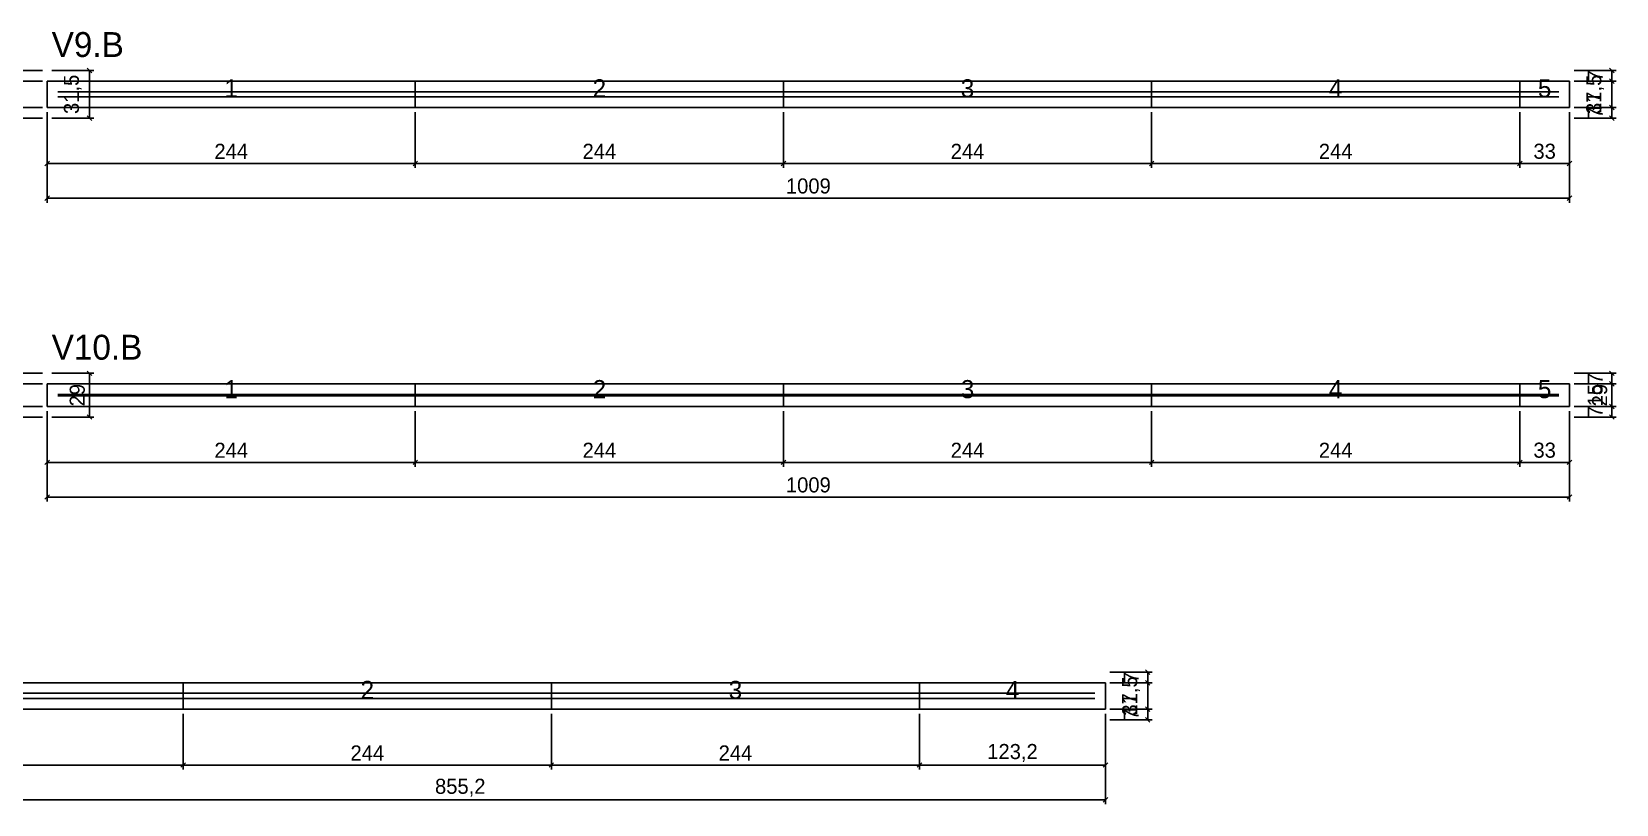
# Model space of a CAD drawing. Extents: x -13000 to 3070, y -38587 to 694.
# Drawn here: x 1241 to 2291, y -33754 to -33242 of the extents above; entities that cross this region are included whole.
import ezdxf
from ezdxf.enums import TextEntityAlignment as Align

# ---------------------------------------------------------------- set-up
doc = ezdxf.new("R2010")
doc.units = 0
for name, color, linetype in [('5', 5, 'Continuous'), ('COTA', 241, 'Continuous'), ('NOMENCLATURA', 7, 'Continuous'), ('Painéis', 200, 'Continuous'), ('SARR_2.2x7', 40, 'Continuous')]:
    doc.layers.add(name, color=color, linetype=linetype)
doc.dimstyles.new('PAINEL', dxfattribs={"dimtxt": 10, "dimasz": 3, "dimexe": 3, "dimexo": 3, "dimgap": 3, "dimtad": 1, "dimblk": 'OBLIQUE', "dimblk1": 'OBLIQUE', "dimcen": 2.5, "dimclrd": 4, "dimclre": 4, "dimclrt": 240, "dimazin": 3, "dimtfac": 1, "dimtmove": 0, "dimatfit": 3})

# ---------------------------------------------------------------- blocks, each defined once
blk = doc.blocks.new('_OBLIQUE')
at = {"color": 0, "linetype": 'BYBLOCK'}
blk.add_line((-0.5, -0.5), (0.5, 0.5), dxfattribs=at)

msp = doc.modelspace()

# ---------------------------------------------------------------- linework, layer by layer
at = {"layer": 'Painéis'}
for p, q in [((1251, -33274.5), (1495, -33274.5)), ((1251, -33292), (1251, -33274.5)), ((1495, -33292), (1495, -33274.5)), ((1495, -33292), (1495, -33274.5)), ((1495, -33274.5), (1739, -33274.5)), ((1495, -33292), (1495, -33274.5)), ((1739, -33292), (1739, -33274.5)), ((1739, -33292), (1739, -33274.5)), ((1739, -33274.5), (1983, -33274.5)), ((1739, -33292), (1739, -33274.5)), ((1983, -33292), (1983, -33274.5)), ((1983, -33292), (1983, -33274.5)), ((1983, -33274.5), (2227, -33274.5)), ((1983, -33292), (1983, -33274.5)), ((2227, -33292), (2227, -33274.5)), ((2227, -33292), (2227, -33274.5)), ((2227, -33274.5), (2260, -33274.5)), ((2227, -33292), (2227, -33274.5)), ((2260, -33292), (2260, -33274.5)), ((1251, -33292), (1495, -33292)), ((1495, -33292), (1739, -33292)), ((1739, -33292), (1983, -33292)), ((1983, -33292), (2227, -33292)), ((2227, -33292), (2260, -33292)), ((1251, -33475), (1495, -33475)), ((1251, -33490), (1251, -33475)), ((1495, -33490), (1495, -33475)), ((1495, -33490), (1495, -33475)), ((1495, -33475), (1739, -33475)), ((1495, -33490), (1495, -33475)), ((1739, -33490), (1739, -33475)), ((1739, -33490), (1739, -33475)), ((1739, -33475), (1983, -33475)), ((1739, -33490), (1739, -33475)), ((1983, -33490), (1983, -33475)), ((1983, -33490), (1983, -33475)), ((1983, -33475), (2227, -33475)), ((1983, -33490), (1983, -33475)), ((2227, -33490), (2227, -33475)), ((2227, -33490), (2227, -33475)), ((2227, -33475), (2260, -33475)), ((2227, -33490), (2227, -33475)), ((2260, -33490), (2260, -33475)), ((1251, -33490), (1495, -33490)), ((1495, -33490), (1739, -33490)), ((1739, -33490), (1983, -33490)), ((1983, -33490), (2227, -33490)), ((2227, -33490), (2260, -33490)), ((1097.2, -33673), (1341.2, -33673)), ((1341.2, -33690.5), (1341.2, -33673)), ((1341.2, -33690.5), (1341.2, -33673)), ((1341.2, -33673), (1585.2, -33673)), ((1341.2, -33690.5), (1341.2, -33673)), ((1585.2, -33690.5), (1585.2, -33673)), ((1585.2, -33690.5), (1585.2, -33673)), ((1585.2, -33673), (1829.2, -33673)), ((1585.2, -33690.5), (1585.2, -33673)), ((1829.2, -33690.5), (1829.2, -33673)), ((1829.2, -33690.5), (1829.2, -33673)), ((1829.2, -33673), (1952.4, -33673)), ((1829.2, -33690.5), (1829.2, -33673)), ((1952.4, -33690.5), (1952.4, -33673)), ((1097.2, -33690.5), (1341.2, -33690.5)), ((1341.2, -33690.5), (1585.2, -33690.5)), ((1585.2, -33690.5), (1829.2, -33690.5)), ((1829.2, -33690.5), (1952.4, -33690.5))]:
    msp.add_line(p, q, dxfattribs=at)
at = {"layer": 'SARR_2.2x7'}
for points in [[(1258, -33281.5), (1495, -33281.5)], [(1258, -33281.5), (1495, -33281.5)], [(1495, -33281.5), (1739, -33281.5)], [(1495, -33281.5), (1739, -33281.5)], [(1739, -33281.5), (1983, -33281.5)], [(1739, -33281.5), (1983, -33281.5)], [(1983, -33281.5), (2227, -33281.5)], [(1983, -33281.5), (2227, -33281.5)], [(2227, -33281.5), (2253, -33281.5)], [(2227, -33281.5), (2253, -33281.5)], [(1258, -33285), (1495, -33285)], [(1258, -33285), (1495, -33285)], [(1495, -33285), (1739, -33285)], [(1495, -33285), (1739, -33285)], [(1739, -33285), (1983, -33285)], [(1739, -33285), (1983, -33285)], [(1983, -33285), (2227, -33285)], [(1983, -33285), (2227, -33285)], [(2227, -33285), (2253, -33285)], [(2227, -33285), (2253, -33285)], [(1258, -33482), (1495, -33482)], [(1258, -33482), (1495, -33482)], [(1258, -33483), (1495, -33483)], [(1258, -33483), (1495, -33483)], [(1495, -33482), (1739, -33482)], [(1495, -33482), (1739, -33482)], [(1495, -33483), (1739, -33483)], [(1495, -33483), (1739, -33483)], [(1739, -33482), (1983, -33482)], [(1739, -33482), (1983, -33482)], [(1739, -33483), (1983, -33483)], [(1739, -33483), (1983, -33483)], [(1983, -33482), (2227, -33482)], [(1983, -33482), (2227, -33482)], [(1983, -33483), (2227, -33483)], [(1983, -33483), (2227, -33483)], [(2227, -33482), (2253, -33482)], [(2227, -33482), (2253, -33482)], [(2227, -33483), (2253, -33483)], [(2227, -33483), (2253, -33483)], [(1104.2, -33680), (1341.2, -33680)], [(1104.2, -33680), (1341.2, -33680)], [(1341.2, -33680), (1585.2, -33680)], [(1341.2, -33680), (1585.2, -33680)], [(1585.2, -33680), (1829.2, -33680)], [(1585.2, -33680), (1829.2, -33680)], [(1829.2, -33680), (1945.4, -33680)], [(1829.2, -33680), (1945.4, -33680)], [(1104.2, -33683.5), (1341.2, -33683.5)], [(1104.2, -33683.5), (1341.2, -33683.5)], [(1341.2, -33683.5), (1585.2, -33683.5)], [(1341.2, -33683.5), (1585.2, -33683.5)], [(1585.2, -33683.5), (1829.2, -33683.5)], [(1585.2, -33683.5), (1829.2, -33683.5)], [(1829.2, -33683.5), (1945.4, -33683.5)], [(1829.2, -33683.5), (1945.4, -33683.5)]]:
    msp.add_lwpolyline(points, dxfattribs=at)

# ---------------------------------------------------------------- texts
at = {"layer": '5'}
for s, p in [('1', (1373, -33279.25)), ('2', (1617, -33279.25)), ('3', (1861, -33279.25)), ('4', (2105, -33279.25)), ('5', (2243.5, -33279.25)), ('1', (1373, -33478.5)), ('2', (1617, -33478.5)), ('3', (1861, -33478.5)), ('4', (2105, -33478.5)), ('5', (2243.5, -33478.5)), ('2', (1463.2, -33677.75)), ('3', (1707.2, -33677.75)), ('4', (1890.8, -33677.75))]:
    msp.add_text(s, height=12, dxfattribs=at).set_placement(p, align=Align.MIDDLE_CENTER)
at = {"layer": 'NOMENCLATURA'}
for s, p in [('V9.B', (1254, -33258.5)), ('V10.B', (1254, -33459))]:
    msp.add_text(s, height=16.5, dxfattribs=at).set_placement(p)

# ---------------------------------------------------------------- dimensions: what is measured, and where the dimension line sits
at = {"layer": 'COTA'}
for base, p1, p2 in [((1223, -33274.5), (1251, -33274.5), (1251, -33267.5)), ((1223, -33292), (1251, -33292), (1251, -33274.5)), ((1279, -33299), (1251, -33299), (1251, -33267.5)), ((2288, -33299), (2260, -33299), (2260, -33267.5)), ((2288, -33274.5), (2260, -33274.5), (2260, -33267.5)), ((2288, -33292), (2260, -33292), (2260, -33274.5)), ((1223, -33299), (1251, -33299), (1251, -33292)), ((2288, -33299), (2260, -33299), (2260, -33292)), ((1223, -33475), (1251, -33475), (1251, -33468)), ((1279, -33497), (1251, -33497), (1251, -33468)), ((2288, -33497), (2260, -33497), (2260, -33468)), ((2288, -33475), (2260, -33475), (2260, -33468)), ((1223, -33490), (1251, -33490), (1251, -33475)), ((2288, -33490), (2260, -33490), (2260, -33475)), ((1223, -33497), (1251, -33497), (1251, -33490)), ((2288, -33497), (2260, -33497), (2260, -33490)), ((1980.4, -33697.5), (1952.4, -33697.5), (1952.4, -33666)), ((1980.4, -33673), (1952.4, -33673), (1952.4, -33666)), ((1980.4, -33690.5), (1952.4, -33690.5), (1952.4, -33673)), ((1980.4, -33697.5), (1952.4, -33697.5), (1952.4, -33690.5))]:
    msp.add_linear_dim(base=base, p1=p1, p2=p2, angle=90, dimstyle='PAINEL', dxfattribs=at).render()
for base, p1, p2 in [((1251, -33329), (1251, -33292), (1495, -33292)), ((1251, -33352), (1251, -33292), (2260, -33292)), ((1495, -33329), (1495, -33292), (1739, -33292)), ((1739, -33329), (1739, -33292), (1983, -33292)), ((1983, -33329), (1983, -33292), (2227, -33292)), ((2227, -33329), (2227, -33292), (2260, -33292)), ((1251, -33527), (1251, -33490), (1495, -33490)), ((1251, -33550), (1251, -33490), (2260, -33490)), ((1495, -33527), (1495, -33490), (1739, -33490)), ((1739, -33527), (1739, -33490), (1983, -33490)), ((1983, -33527), (1983, -33490), (2227, -33490)), ((2227, -33527), (2227, -33490), (2260, -33490)), ((1097.2, -33727.5), (1097.2, -33690.5), (1341.2, -33690.5)), ((1097.2, -33750.5), (1097.2, -33690.5), (1952.4, -33690.5)), ((1341.2, -33727.5), (1341.2, -33690.5), (1585.2, -33690.5)), ((1585.2, -33727.5), (1585.2, -33690.5), (1829.2, -33690.5)), ((1829.2, -33727.5), (1829.2, -33690.5), (1952.4, -33690.5))]:
    msp.add_linear_dim(base=base, p1=p1, p2=p2, dimstyle='PAINEL', dxfattribs=at).render()

doc.saveas('drawing.dxf')
